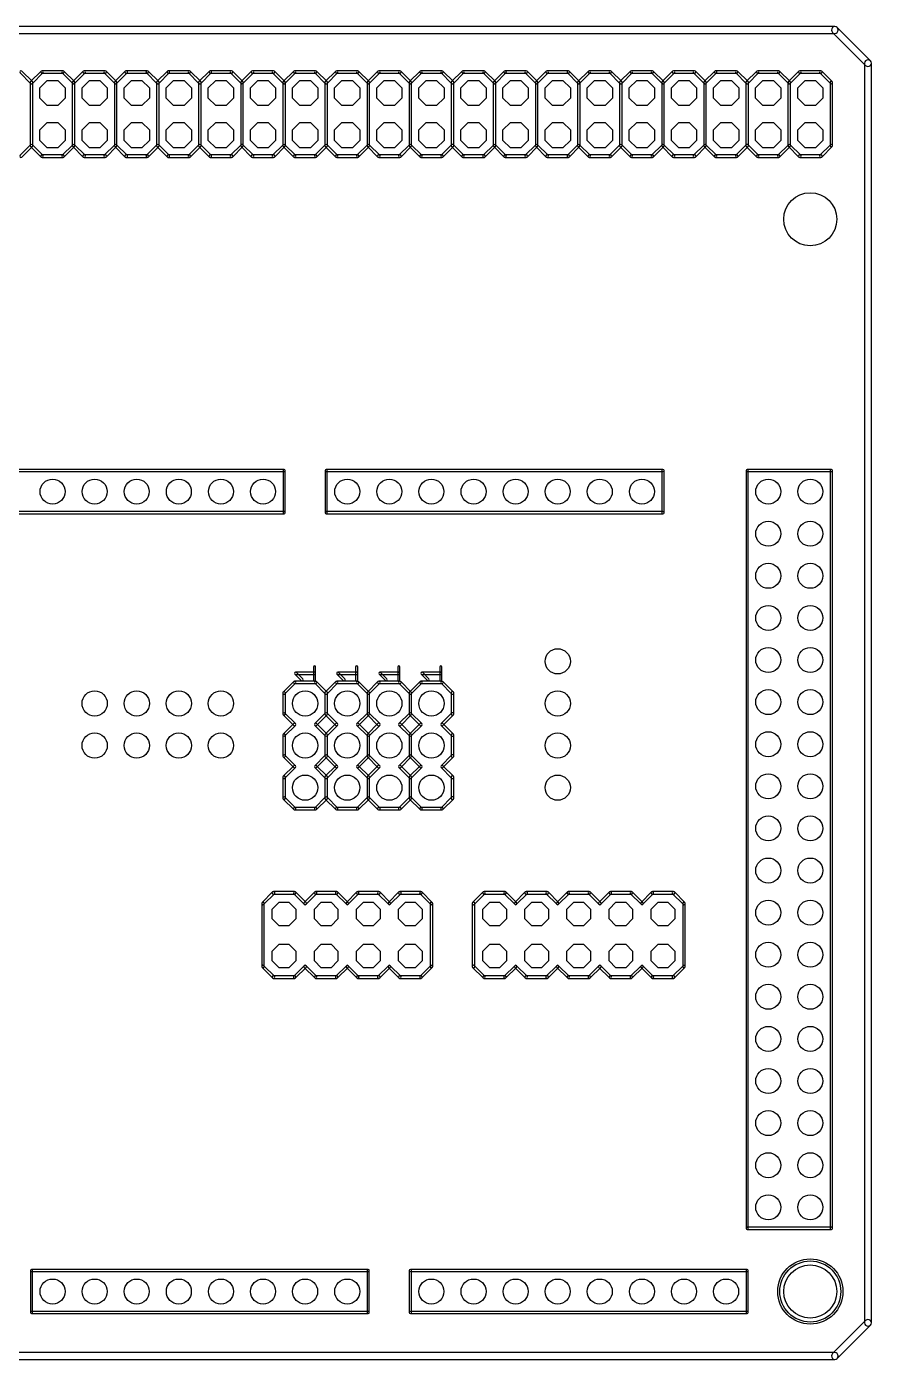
# Model space of a CAD drawing. Extents: x -3 to 100, y 0 to 80.
# Drawn here: x 49.2 to 100.2, y -0.2 to 80.2 of the extents above; entities that cross this region are included whole.
import ezdxf

# ---------------------------------------------------------------- set-up
doc = ezdxf.new("R2010")
doc.units = 0
for name, color, linetype in [('17', 82, 'CONTINUOUS'), ('20', 7, 'CONTINUOUS'), ('21', 253, 'CONTINUOUS')]:
    doc.layers.add(name, color=color, linetype=linetype)

# ---------------------------------------------------------------- blocks, each defined once
blk = doc.blocks.new('ROUNDP')
blk.add_circle((0, 0), 0.5)
blk = doc.blocks.new('OCTAGONP')
blk.add_lwpolyline([(-0.5, -0.2071), (-0.5, 0.2071), (-0.2071, 0.5), (0.2071, 0.5), (0.5, 0.2071), (0.5, -0.2071), (0.2071, -0.5), (-0.2071, -0.5)], close=True)

msp = doc.modelspace()

# ---------------------------------------------------------------- linework, layer by layer
at = {"layer": '20'}
for points in [[(2, 79.7968), (98, 79.7968, 1), (98, 80.2032), (2, 80.2032, 1)], [(97.8563, 79.8563), (99.8563, 77.8563, 1), (100.1437, 78.1437), (98.1437, 80.1437, 1)], [(100.2032, 2), (100.2032, 78, 1), (99.7968, 78), (99.7968, 2, 1)], [(98.1437, -0.1437), (100.1437, 1.8563, 1), (99.8563, 2.1437), (97.8563, 0.1437, 1)], [(2, -0.2032), (98, -0.2032, 1), (98, 0.2032), (2, 0.2032, 1)]]:
    msp.add_lwpolyline(points, format="xyb", close=True, dxfattribs=at)
for centre in [(96.52, 68.58), (96.52, 3.89)]:
    msp.add_circle(centre, 1.6, dxfattribs=at)
at = {"layer": '21'}
for points in [[(49.5839, 76.8889), (48.9489, 77.5239, 1), (48.8411, 77.4161), (49.4761, 76.7811, 1)], [(49.5839, 76.7811), (50.2189, 77.4161, 1), (50.1111, 77.5239), (49.4761, 76.8889, 1)], [(50.165, 77.3938), (51.435, 77.3938, 1), (51.435, 77.5462), (50.165, 77.5462, 1)], [(52.1239, 76.8889), (51.4889, 77.5239, 1), (51.3811, 77.4161), (52.0161, 76.7811, 1)], [(52.1239, 76.7811), (52.7589, 77.4161, 1), (52.6511, 77.5239), (52.0161, 76.8889, 1)], [(52.705, 77.3938), (53.975, 77.3938, 1), (53.975, 77.5462), (52.705, 77.5462, 1)], [(54.6639, 76.8889), (54.0289, 77.5239, 1), (53.9211, 77.4161), (54.5561, 76.7811, 1)], [(54.6639, 76.7811), (55.2989, 77.4161, 1), (55.1911, 77.5239), (54.5561, 76.8889, 1)], [(55.245, 77.3938), (56.515, 77.3938, 1), (56.515, 77.5462), (55.245, 77.5462, 1)], [(57.2039, 76.8889), (56.5689, 77.5239, 1), (56.4611, 77.4161), (57.0961, 76.7811, 1)], [(57.2039, 76.7811), (57.8389, 77.4161, 1), (57.7311, 77.5239), (57.0961, 76.8889, 1)], [(59.055, 77.5462), (57.785, 77.5462, 1), (57.785, 77.3938), (59.055, 77.3938, 1)], [(59.0011, 77.4161), (59.6361, 76.7811, 1), (59.7439, 76.8889), (59.1089, 77.5239, 1)], [(59.7439, 76.7811), (60.3789, 77.4161, 1), (60.2711, 77.5239), (59.6361, 76.8889, 1)], [(61.595, 77.5462), (60.325, 77.5462, 1), (60.325, 77.3938), (61.595, 77.3938, 1)], [(61.5411, 77.4161), (62.1761, 76.7811, 1), (62.2839, 76.8889), (61.6489, 77.5239, 1)], [(62.2839, 76.7811), (62.9189, 77.4161, 1), (62.8111, 77.5239), (62.1761, 76.8889, 1)], [(62.865, 77.3938), (64.135, 77.3938, 1), (64.135, 77.5462), (62.865, 77.5462, 1)], [(64.8239, 76.8889), (64.1889, 77.5239, 1), (64.0811, 77.4161), (64.7161, 76.7811, 1)], [(64.8239, 76.7811), (65.4589, 77.4161, 1), (65.3511, 77.5239), (64.7161, 76.8889, 1)], [(65.405, 77.3938), (66.675, 77.3938, 1), (66.675, 77.5462), (65.405, 77.5462, 1)], [(67.3639, 76.8889), (66.7289, 77.5239, 1), (66.6211, 77.4161), (67.2561, 76.7811, 1)], [(67.3639, 76.7811), (67.9989, 77.4161, 1), (67.8911, 77.5239), (67.2561, 76.8889, 1)], [(67.945, 77.3938), (69.215, 77.3938, 1), (69.215, 77.5462), (67.945, 77.5462, 1)], [(69.9039, 76.8889), (69.2689, 77.5239, 1), (69.1611, 77.4161), (69.7961, 76.7811, 1)], [(69.9039, 76.7811), (70.5389, 77.4161, 1), (70.4311, 77.5239), (69.7961, 76.8889, 1)], [(70.485, 77.3938), (71.755, 77.3938, 1), (71.755, 77.5462), (70.485, 77.5462, 1)], [(72.4439, 76.8889), (71.8089, 77.5239, 1), (71.7011, 77.4161), (72.3361, 76.7811, 1)], [(72.4439, 76.7811), (73.0789, 77.4161, 1), (72.9711, 77.5239), (72.3361, 76.8889, 1)], [(73.025, 77.3938), (74.295, 77.3938, 1), (74.295, 77.5462), (73.025, 77.5462, 1)], [(74.9839, 76.8889), (74.3489, 77.5239, 1), (74.2411, 77.4161), (74.8761, 76.7811, 1)], [(74.9839, 76.7811), (75.6189, 77.4161, 1), (75.5111, 77.5239), (74.8761, 76.8889, 1)], [(75.565, 77.3938), (76.835, 77.3938, 1), (76.835, 77.5462), (75.565, 77.5462, 1)], [(77.5239, 76.8889), (76.8889, 77.5239, 1), (76.7811, 77.4161), (77.4161, 76.7811, 1)], [(77.5239, 76.7811), (78.1589, 77.4161, 1), (78.0511, 77.5239), (77.4161, 76.8889, 1)], [(78.105, 77.3938), (79.375, 77.3938, 1), (79.375, 77.5462), (78.105, 77.5462, 1)], [(80.0639, 76.8889), (79.4289, 77.5239, 1), (79.3211, 77.4161), (79.9561, 76.7811, 1)], [(80.0639, 76.7811), (80.6989, 77.4161, 1), (80.5911, 77.5239), (79.9561, 76.8889, 1)], [(80.645, 77.3938), (81.915, 77.3938, 1), (81.915, 77.5462), (80.645, 77.5462, 1)], [(82.6039, 76.8889), (81.9689, 77.5239, 1), (81.8611, 77.4161), (82.4961, 76.7811, 1)], [(83.1311, 77.5239), (82.4961, 76.8889, 1), (82.6039, 76.7811), (83.2389, 77.4161, 1)], [(84.455, 77.5462), (83.185, 77.5462, 1), (83.185, 77.3938), (84.455, 77.3938, 1)], [(85.1439, 76.8889), (84.5089, 77.5239, 1), (84.4011, 77.4161), (85.0361, 76.7811, 1)], [(85.6711, 77.5239), (85.0361, 76.8889, 1), (85.1439, 76.7811), (85.7789, 77.4161, 1)], [(86.995, 77.5462), (85.725, 77.5462, 1), (85.725, 77.3938), (86.995, 77.3938, 1)], [(87.6839, 76.8889), (87.0489, 77.5239, 1), (86.9411, 77.4161), (87.5761, 76.7811, 1)], [(88.2111, 77.5239), (87.5761, 76.8889, 1), (87.6839, 76.7811), (88.3189, 77.4161, 1)], [(89.535, 77.5462), (88.265, 77.5462, 1), (88.265, 77.3938), (89.535, 77.3938, 1)], [(90.2239, 76.8889), (89.5889, 77.5239, 1), (89.4811, 77.4161), (90.1161, 76.7811, 1)], [(90.7511, 77.5239), (90.1161, 76.8889, 1), (90.2239, 76.7811), (90.8589, 77.4161, 1)], [(92.075, 77.5462), (90.805, 77.5462, 1), (90.805, 77.3938), (92.075, 77.3938, 1)], [(92.7639, 76.8889), (92.1289, 77.5239, 1), (92.0211, 77.4161), (92.6561, 76.7811, 1)], [(93.2911, 77.5239), (92.6561, 76.8889, 1), (92.7639, 76.7811), (93.3989, 77.4161, 1)], [(94.615, 77.5462), (93.345, 77.5462, 1), (93.345, 77.3938), (94.615, 77.3938, 1)], [(95.3039, 76.8889), (94.6689, 77.5239, 1), (94.5611, 77.4161), (95.1961, 76.7811, 1)], [(95.8311, 77.5239), (95.1961, 76.8889, 1), (95.3039, 76.7811), (95.9389, 77.4161, 1)], [(97.155, 77.5462), (95.885, 77.5462, 1), (95.885, 77.3938), (97.155, 77.3938, 1)], [(97.8439, 76.8889), (97.2089, 77.5239, 1), (97.1011, 77.4161), (97.7361, 76.7811, 1)], [(49.6062, 73.025), (49.6062, 76.835, 1), (49.4538, 76.835), (49.4538, 73.025, 1)], [(52.1462, 73.025), (52.1462, 76.835, 1), (51.9938, 76.835), (51.9938, 73.025, 1)], [(54.6862, 73.025), (54.6862, 76.835, 1), (54.5338, 76.835), (54.5338, 73.025, 1)], [(57.2262, 73.025), (57.2262, 76.835, 1), (57.0738, 76.835), (57.0738, 73.025, 1)], [(59.7662, 73.025), (59.7662, 76.835, 1), (59.6138, 76.835), (59.6138, 73.025, 1)], [(62.3062, 73.025), (62.3062, 76.835, 1), (62.1538, 76.835), (62.1538, 73.025, 1)], [(64.8462, 73.025), (64.8462, 76.835, 1), (64.6938, 76.835), (64.6938, 73.025, 1)], [(67.3862, 73.025), (67.3862, 76.835, 1), (67.2338, 76.835), (67.2338, 73.025, 1)], [(69.9262, 73.025), (69.9262, 76.835, 1), (69.7738, 76.835), (69.7738, 73.025, 1)], [(72.4662, 73.025), (72.4662, 76.835, 1), (72.3138, 76.835), (72.3138, 73.025, 1)], [(75.0062, 73.025), (75.0062, 76.835, 1), (74.8538, 76.835), (74.8538, 73.025, 1)], [(77.5462, 73.025), (77.5462, 76.835, 1), (77.3938, 76.835), (77.3938, 73.025, 1)], [(80.0862, 73.025), (80.0862, 76.835, 1), (79.9338, 76.835), (79.9338, 73.025, 1)], [(82.6262, 73.025), (82.6262, 76.835, 1), (82.4738, 76.835), (82.4738, 73.025, 1)], [(85.1662, 73.025), (85.1662, 76.835, 1), (85.0138, 76.835), (85.0138, 73.025, 1)], [(87.7062, 73.025), (87.7062, 76.835, 1), (87.5538, 76.835), (87.5538, 73.025, 1)], [(90.2462, 73.025), (90.2462, 76.835, 1), (90.0938, 76.835), (90.0938, 73.025, 1)], [(92.7862, 73.025), (92.7862, 76.835, 1), (92.6338, 76.835), (92.6338, 73.025, 1)], [(95.3262, 73.025), (95.3262, 76.835, 1), (95.1738, 76.835), (95.1738, 73.025, 1)], [(97.7138, 76.835), (97.7138, 73.025, 1), (97.8662, 73.025), (97.8662, 76.835, 1)], [(49.4761, 73.0789), (48.8411, 72.4439, 1), (48.9489, 72.3361), (49.5839, 72.9711, 1)], [(50.2189, 72.4439), (49.5839, 73.0789, 1), (49.4761, 72.9711), (50.1111, 72.3361, 1)], [(50.165, 72.3138), (51.435, 72.3138, 1), (51.435, 72.4662), (50.165, 72.4662, 1)], [(52.0161, 73.0789), (51.3811, 72.4439, 1), (51.4889, 72.3361), (52.1239, 72.9711, 1)], [(52.7589, 72.4439), (52.1239, 73.0789, 1), (52.0161, 72.9711), (52.6511, 72.3361, 1)], [(52.705, 72.3138), (53.975, 72.3138, 1), (53.975, 72.4662), (52.705, 72.4662, 1)], [(54.5561, 73.0789), (53.9211, 72.4439, 1), (54.0289, 72.3361), (54.6639, 72.9711, 1)], [(55.2989, 72.4439), (54.6639, 73.0789, 1), (54.5561, 72.9711), (55.1911, 72.3361, 1)], [(55.245, 72.3138), (56.515, 72.3138, 1), (56.515, 72.4662), (55.245, 72.4662, 1)], [(57.0961, 73.0789), (56.4611, 72.4439, 1), (56.5689, 72.3361), (57.2039, 72.9711, 1)], [(57.8389, 72.4439), (57.2039, 73.0789, 1), (57.0961, 72.9711), (57.7311, 72.3361, 1)], [(57.785, 72.3138), (59.055, 72.3138, 1), (59.055, 72.4662), (57.785, 72.4662, 1)], [(59.6361, 73.0789), (59.0011, 72.4439, 1), (59.1089, 72.3361), (59.7439, 72.9711, 1)], [(60.3789, 72.4439), (59.7439, 73.0789, 1), (59.6361, 72.9711), (60.2711, 72.3361, 1)], [(60.325, 72.3138), (61.595, 72.3138, 1), (61.595, 72.4662), (60.325, 72.4662, 1)], [(62.1761, 73.0789), (61.5411, 72.4439, 1), (61.6489, 72.3361), (62.2839, 72.9711, 1)], [(62.9189, 72.4439), (62.2839, 73.0789, 1), (62.1761, 72.9711), (62.8111, 72.3361, 1)], [(62.865, 72.3138), (64.135, 72.3138, 1), (64.135, 72.4662), (62.865, 72.4662, 1)], [(64.7161, 73.0789), (64.0811, 72.4439, 1), (64.1889, 72.3361), (64.8239, 72.9711, 1)], [(65.4589, 72.4439), (64.8239, 73.0789, 1), (64.7161, 72.9711), (65.3511, 72.3361, 1)], [(65.405, 72.3138), (66.675, 72.3138, 1), (66.675, 72.4662), (65.405, 72.4662, 1)], [(67.2561, 73.0789), (66.6211, 72.4439, 1), (66.7289, 72.3361), (67.3639, 72.9711, 1)], [(67.2561, 72.9711), (67.8911, 72.3361, 1), (67.9989, 72.4439), (67.3639, 73.0789, 1)], [(69.215, 72.4662), (67.945, 72.4662, 1), (67.945, 72.3138), (69.215, 72.3138, 1)], [(69.7961, 73.0789), (69.1611, 72.4439, 1), (69.2689, 72.3361), (69.9039, 72.9711, 1)], [(70.5389, 72.4439), (69.9039, 73.0789, 1), (69.7961, 72.9711), (70.4311, 72.3361, 1)], [(71.755, 72.4662), (70.485, 72.4662, 1), (70.485, 72.3138), (71.755, 72.3138, 1)], [(72.3361, 73.0789), (71.7011, 72.4439, 1), (71.8089, 72.3361), (72.4439, 72.9711, 1)], [(73.0789, 72.4439), (72.4439, 73.0789, 1), (72.3361, 72.9711), (72.9711, 72.3361, 1)], [(74.295, 72.4662), (73.025, 72.4662, 1), (73.025, 72.3138), (74.295, 72.3138, 1)], [(74.8761, 73.0789), (74.2411, 72.4439, 1), (74.3489, 72.3361), (74.9839, 72.9711, 1)], [(75.6189, 72.4439), (74.9839, 73.0789, 1), (74.8761, 72.9711), (75.5111, 72.3361, 1)], [(76.835, 72.4662), (75.565, 72.4662, 1), (75.565, 72.3138), (76.835, 72.3138, 1)], [(77.4161, 73.0789), (76.7811, 72.4439, 1), (76.8889, 72.3361), (77.5239, 72.9711, 1)], [(78.1589, 72.4439), (77.5239, 73.0789, 1), (77.4161, 72.9711), (78.0511, 72.3361, 1)], [(79.375, 72.4662), (78.105, 72.4662, 1), (78.105, 72.3138), (79.375, 72.3138, 1)], [(79.9561, 73.0789), (79.3211, 72.4439, 1), (79.4289, 72.3361), (80.0639, 72.9711, 1)], [(80.6989, 72.4439), (80.0639, 73.0789, 1), (79.9561, 72.9711), (80.5911, 72.3361, 1)], [(81.915, 72.4662), (80.645, 72.4662, 1), (80.645, 72.3138), (81.915, 72.3138, 1)], [(82.4961, 73.0789), (81.8611, 72.4439, 1), (81.9689, 72.3361), (82.6039, 72.9711, 1)], [(83.2389, 72.4439), (82.6039, 73.0789, 1), (82.4961, 72.9711), (83.1311, 72.3361, 1)], [(84.455, 72.4662), (83.185, 72.4662, 1), (83.185, 72.3138), (84.455, 72.3138, 1)], [(85.0361, 73.0789), (84.4011, 72.4439, 1), (84.5089, 72.3361), (85.1439, 72.9711, 1)], [(85.7789, 72.4439), (85.1439, 73.0789, 1), (85.0361, 72.9711), (85.6711, 72.3361, 1)], [(86.995, 72.4662), (85.725, 72.4662, 1), (85.725, 72.3138), (86.995, 72.3138, 1)], [(87.5761, 73.0789), (86.9411, 72.4439, 1), (87.0489, 72.3361), (87.6839, 72.9711, 1)], [(88.3189, 72.4439), (87.6839, 73.0789, 1), (87.5761, 72.9711), (88.2111, 72.3361, 1)], [(89.535, 72.4662), (88.265, 72.4662, 1), (88.265, 72.3138), (89.535, 72.3138, 1)], [(90.1161, 73.0789), (89.4811, 72.4439, 1), (89.5889, 72.3361), (90.2239, 72.9711, 1)], [(90.8589, 72.4439), (90.2239, 73.0789, 1), (90.1161, 72.9711), (90.7511, 72.3361, 1)], [(92.075, 72.4662), (90.805, 72.4662, 1), (90.805, 72.3138), (92.075, 72.3138, 1)], [(92.6561, 73.0789), (92.0211, 72.4439, 1), (92.1289, 72.3361), (92.7639, 72.9711, 1)], [(93.3989, 72.4439), (92.7639, 73.0789, 1), (92.6561, 72.9711), (93.2911, 72.3361, 1)], [(94.615, 72.4662), (93.345, 72.4662, 1), (93.345, 72.3138), (94.615, 72.3138, 1)], [(95.1961, 73.0789), (94.5611, 72.4439, 1), (94.6689, 72.3361), (95.3039, 72.9711, 1)], [(95.9389, 72.4439), (95.3039, 73.0789, 1), (95.1961, 72.9711), (95.8311, 72.3361, 1)], [(97.155, 72.4662), (95.885, 72.4662, 1), (95.885, 72.3138), (97.155, 72.3138, 1)], [(97.7361, 73.0789), (97.1011, 72.4439, 1), (97.2089, 72.3361), (97.8439, 72.9711, 1)], [(44.45, 53.3565), (64.77, 53.3565, 1), (64.77, 53.4835), (44.45, 53.4835, 1)], [(64.7065, 53.42), (64.7065, 50.88, 1), (64.8335, 50.88), (64.8335, 53.42, 1)], [(67.2465, 53.42), (67.2465, 50.88, 1), (67.3735, 50.88), (67.3735, 53.42, 1)], [(67.31, 53.3565), (87.63, 53.3565, 1), (87.63, 53.4835), (67.31, 53.4835, 1)], [(87.5665, 53.42), (87.5665, 50.88, 1), (87.6935, 50.88), (87.6935, 53.42, 1)], [(97.79, 53.4835), (92.71, 53.4835, 1), (92.71, 53.3565), (97.79, 53.3565, 1)], [(92.6465, 53.42), (92.6465, 7.7, 1), (92.7735, 7.7), (92.7735, 53.42, 1)], [(97.8535, 7.7), (97.8535, 53.42, 1), (97.7265, 53.42), (97.7265, 7.7, 1)], [(64.77, 50.9435), (44.45, 50.9435, 1), (44.45, 50.8165), (64.77, 50.8165, 1)], [(87.63, 50.9435), (67.31, 50.9435, 1), (67.31, 50.8165), (87.63, 50.8165, 1)], [(65.8938, 40.8491), (65.5125, 41.2304, 1), (65.4227, 41.1406), (65.804, 40.7593, 1)], [(65.4676, 41.122), (66.6115, 41.122, 1), (66.6115, 41.249), (65.4676, 41.249, 1)], [(66.675, 40.8042), (66.675, 41.5668, 1), (66.548, 41.5668), (66.548, 40.8042, 1)], [(68.4338, 40.8491), (68.0525, 41.2304, 1), (67.9627, 41.1406), (68.344, 40.7593, 1)], [(68.0076, 41.122), (69.1515, 41.122, 1), (69.1515, 41.249), (68.0076, 41.249, 1)], [(69.215, 40.8042), (69.215, 41.5668, 1), (69.088, 41.5668), (69.088, 40.8042, 1)], [(70.9738, 40.8491), (70.5925, 41.2304, 1), (70.5027, 41.1406), (70.884, 40.7593, 1)], [(70.5476, 41.122), (71.6915, 41.122, 1), (71.6915, 41.249), (70.5476, 41.249, 1)], [(71.755, 40.8042), (71.755, 41.5668, 1), (71.628, 41.5668), (71.628, 40.8042, 1)], [(73.5138, 40.8491), (73.1325, 41.2304, 1), (73.0427, 41.1406), (73.424, 40.7593, 1)], [(73.0876, 41.122), (74.2315, 41.122, 1), (74.2315, 41.249), (73.0876, 41.249, 1)], [(74.295, 40.8042), (74.295, 41.5668, 1), (74.168, 41.5668), (74.168, 40.8042, 1)], [(65.3511, 40.6939), (64.7161, 40.0589, 1), (64.8239, 39.9511), (65.4589, 40.5861, 1)], [(66.675, 40.7162), (65.405, 40.7162, 1), (65.405, 40.5638), (66.675, 40.5638, 1)], [(67.3639, 40.0589), (66.7289, 40.6939, 1), (66.6211, 40.5861), (67.2561, 39.9511, 1)], [(67.8911, 40.6939), (67.2561, 40.0589, 1), (67.3639, 39.9511), (67.9989, 40.5861, 1)], [(69.215, 40.7162), (67.945, 40.7162, 1), (67.945, 40.5638), (69.215, 40.5638, 1)], [(69.9039, 40.0589), (69.2689, 40.6939, 1), (69.1611, 40.5861), (69.7961, 39.9511, 1)], [(70.4311, 40.6939), (69.7961, 40.0589, 1), (69.9039, 39.9511), (70.5389, 40.5861, 1)], [(71.755, 40.7162), (70.485, 40.7162, 1), (70.485, 40.5638), (71.755, 40.5638, 1)], [(72.4439, 40.0589), (71.8089, 40.6939, 1), (71.7011, 40.5861), (72.3361, 39.9511, 1)], [(72.9711, 40.6939), (72.3361, 40.0589, 1), (72.4439, 39.9511), (73.0789, 40.5861, 1)], [(74.295, 40.7162), (73.025, 40.7162, 1), (73.025, 40.5638), (74.295, 40.5638, 1)], [(74.9839, 40.0589), (74.3489, 40.6939, 1), (74.2411, 40.5861), (74.8761, 39.9511, 1)], [(64.8462, 38.735), (64.8462, 40.005, 1), (64.6938, 40.005), (64.6938, 38.735, 1)], [(67.3862, 38.735), (67.3862, 40.005, 1), (67.2338, 40.005), (67.2338, 38.735, 1)], [(67.2338, 40.005), (67.2338, 38.735, 1), (67.3862, 38.735), (67.3862, 40.005, 1)], [(69.9262, 38.735), (69.9262, 40.005, 1), (69.7738, 40.005), (69.7738, 38.735, 1)], [(69.7738, 40.005), (69.7738, 38.735, 1), (69.9262, 38.735), (69.9262, 40.005, 1)], [(72.4662, 38.735), (72.4662, 40.005, 1), (72.3138, 40.005), (72.3138, 38.735, 1)], [(72.3138, 40.005), (72.3138, 38.735, 1), (72.4662, 38.735), (72.4662, 40.005, 1)], [(74.8538, 40.005), (74.8538, 38.735, 1), (75.0062, 38.735), (75.0062, 40.005, 1)], [(65.4589, 38.1539), (64.8239, 38.7889, 1), (64.7161, 38.6811), (65.3511, 38.0461, 1)], [(67.2561, 38.7889), (66.6211, 38.1539, 1), (66.7289, 38.0461), (67.3639, 38.6811, 1)], [(67.9989, 38.1539), (67.3639, 38.7889, 1), (67.2561, 38.6811), (67.8911, 38.0461, 1)], [(69.7961, 38.7889), (69.1611, 38.1539, 1), (69.2689, 38.0461), (69.9039, 38.6811, 1)], [(70.5389, 38.1539), (69.9039, 38.7889, 1), (69.7961, 38.6811), (70.4311, 38.0461, 1)], [(72.3361, 38.7889), (71.7011, 38.1539, 1), (71.8089, 38.0461), (72.4439, 38.6811, 1)], [(73.0789, 38.1539), (72.4439, 38.7889, 1), (72.3361, 38.6811), (72.9711, 38.0461, 1)], [(74.8761, 38.7889), (74.2411, 38.1539, 1), (74.3489, 38.0461), (74.9839, 38.6811, 1)], [(64.8239, 37.4111), (65.4589, 38.0461, 1), (65.3511, 38.1539), (64.7161, 37.5189, 1)], [(66.6211, 38.0461), (67.2561, 37.4111, 1), (67.3639, 37.5189), (66.7289, 38.1539, 1)], [(67.3639, 37.4111), (67.9989, 38.0461, 1), (67.8911, 38.1539), (67.2561, 37.5189, 1)], [(69.1611, 38.0461), (69.7961, 37.4111, 1), (69.9039, 37.5189), (69.2689, 38.1539, 1)], [(69.9039, 37.4111), (70.5389, 38.0461, 1), (70.4311, 38.1539), (69.7961, 37.5189, 1)], [(71.7011, 38.0461), (72.3361, 37.4111, 1), (72.4439, 37.5189), (71.8089, 38.1539, 1)], [(72.4439, 37.4111), (73.0789, 38.0461, 1), (72.9711, 38.1539), (72.3361, 37.5189, 1)], [(74.2411, 38.0461), (74.8761, 37.4111, 1), (74.9839, 37.5189), (74.3489, 38.1539, 1)], [(64.8462, 36.195), (64.8462, 37.465, 1), (64.6938, 37.465), (64.6938, 36.195, 1)], [(67.3862, 36.195), (67.3862, 37.465, 1), (67.2338, 37.465), (67.2338, 36.195, 1)], [(67.2338, 37.465), (67.2338, 36.195, 1), (67.3862, 36.195), (67.3862, 37.465, 1)], [(69.9262, 36.195), (69.9262, 37.465, 1), (69.7738, 37.465), (69.7738, 36.195, 1)], [(69.7738, 37.465), (69.7738, 36.195, 1), (69.9262, 36.195), (69.9262, 37.465, 1)], [(72.4662, 36.195), (72.4662, 37.465, 1), (72.3138, 37.465), (72.3138, 36.195, 1)], [(72.3138, 37.465), (72.3138, 36.195, 1), (72.4662, 36.195), (72.4662, 37.465, 1)], [(74.8538, 37.465), (74.8538, 36.195, 1), (75.0062, 36.195), (75.0062, 37.465, 1)], [(65.4589, 35.6139), (64.8239, 36.2489, 1), (64.7161, 36.1411), (65.3511, 35.5061, 1)], [(67.2561, 36.2489), (66.6211, 35.6139, 1), (66.7289, 35.5061), (67.3639, 36.1411, 1)], [(67.9989, 35.6139), (67.3639, 36.2489, 1), (67.2561, 36.1411), (67.8911, 35.5061, 1)], [(69.7961, 36.2489), (69.1611, 35.6139, 1), (69.2689, 35.5061), (69.9039, 36.1411, 1)], [(70.5389, 35.6139), (69.9039, 36.2489, 1), (69.7961, 36.1411), (70.4311, 35.5061, 1)], [(72.3361, 36.2489), (71.7011, 35.6139, 1), (71.8089, 35.5061), (72.4439, 36.1411, 1)], [(73.0789, 35.6139), (72.4439, 36.2489, 1), (72.3361, 36.1411), (72.9711, 35.5061, 1)], [(74.8761, 36.2489), (74.2411, 35.6139, 1), (74.3489, 35.5061), (74.9839, 36.1411, 1)], [(64.8239, 34.8711), (65.4589, 35.5061, 1), (65.3511, 35.6139), (64.7161, 34.9789, 1)], [(66.6211, 35.5061), (67.2561, 34.8711, 1), (67.3639, 34.9789), (66.7289, 35.6139, 1)], [(67.3639, 34.8711), (67.9989, 35.5061, 1), (67.8911, 35.6139), (67.2561, 34.9789, 1)], [(69.1611, 35.5061), (69.7961, 34.8711, 1), (69.9039, 34.9789), (69.2689, 35.6139, 1)], [(69.9039, 34.8711), (70.5389, 35.5061, 1), (70.4311, 35.6139), (69.7961, 34.9789, 1)], [(71.7011, 35.5061), (72.3361, 34.8711, 1), (72.4439, 34.9789), (71.8089, 35.6139, 1)], [(72.4439, 34.8711), (73.0789, 35.5061, 1), (72.9711, 35.6139), (72.3361, 34.9789, 1)], [(74.2411, 35.5061), (74.8761, 34.8711, 1), (74.9839, 34.9789), (74.3489, 35.6139, 1)], [(64.8462, 33.655), (64.8462, 34.925, 1), (64.6938, 34.925), (64.6938, 33.655, 1)], [(67.3862, 33.655), (67.3862, 34.925, 1), (67.2338, 34.925), (67.2338, 33.655, 1)], [(67.2338, 34.925), (67.2338, 33.655, 1), (67.3862, 33.655), (67.3862, 34.925, 1)], [(69.9262, 33.655), (69.9262, 34.925, 1), (69.7738, 34.925), (69.7738, 33.655, 1)], [(69.7738, 34.925), (69.7738, 33.655, 1), (69.9262, 33.655), (69.9262, 34.925, 1)], [(72.4662, 33.655), (72.4662, 34.925, 1), (72.3138, 34.925), (72.3138, 33.655, 1)], [(72.3138, 34.925), (72.3138, 33.655, 1), (72.4662, 33.655), (72.4662, 34.925, 1)], [(74.8538, 34.925), (74.8538, 33.655, 1), (75.0062, 33.655), (75.0062, 34.925, 1)], [(65.4589, 33.0739), (64.8239, 33.7089, 1), (64.7161, 33.6011), (65.3511, 32.9661, 1)], [(66.675, 33.0962), (65.405, 33.0962, 1), (65.405, 32.9438), (66.675, 32.9438, 1)], [(67.2561, 33.7089), (66.6211, 33.0739, 1), (66.7289, 32.9661), (67.3639, 33.6011, 1)], [(67.9989, 33.0739), (67.3639, 33.7089, 1), (67.2561, 33.6011), (67.8911, 32.9661, 1)], [(69.215, 33.0962), (67.945, 33.0962, 1), (67.945, 32.9438), (69.215, 32.9438, 1)], [(69.7961, 33.7089), (69.1611, 33.0739, 1), (69.2689, 32.9661), (69.9039, 33.6011, 1)], [(70.5389, 33.0739), (69.9039, 33.7089, 1), (69.7961, 33.6011), (70.4311, 32.9661, 1)], [(71.755, 33.0962), (70.485, 33.0962, 1), (70.485, 32.9438), (71.755, 32.9438, 1)], [(72.3361, 33.7089), (71.7011, 33.0739, 1), (71.8089, 32.9661), (72.4439, 33.6011, 1)], [(73.0789, 33.0739), (72.4439, 33.7089, 1), (72.3361, 33.6011), (72.9711, 32.9661, 1)], [(74.295, 33.0962), (73.025, 33.0962, 1), (73.025, 32.9438), (74.295, 32.9438, 1)], [(74.8761, 33.7089), (74.2411, 33.0739, 1), (74.3489, 32.9661), (74.9839, 33.6011, 1)], [(63.5539, 27.2511), (64.1889, 27.8861, 1), (64.0811, 27.9939), (63.4461, 27.3589, 1)], [(63.5762, 23.495), (63.5762, 27.305, 1), (63.4238, 27.305), (63.4238, 23.495, 1)], [(64.135, 27.8638), (65.405, 27.8638, 1), (65.405, 28.0162), (64.135, 28.0162, 1)], [(65.3511, 27.8861), (65.9861, 27.2511, 1), (66.0939, 27.3589), (65.4589, 27.9939, 1)], [(66.0939, 27.2511), (66.7289, 27.8861, 1), (66.6211, 27.9939), (65.9861, 27.3589, 1)], [(66.675, 27.8638), (67.945, 27.8638, 1), (67.945, 28.0162), (66.675, 28.0162, 1)], [(67.8911, 27.8861), (68.5261, 27.2511, 1), (68.6339, 27.3589), (67.9989, 27.9939, 1)], [(68.6339, 27.2511), (69.2689, 27.8861, 1), (69.1611, 27.9939), (68.5261, 27.3589, 1)], [(69.215, 27.8638), (70.485, 27.8638, 1), (70.485, 28.0162), (69.215, 28.0162, 1)], [(70.4311, 27.8861), (71.0661, 27.2511, 1), (71.1739, 27.3589), (70.5389, 27.9939, 1)], [(71.1739, 27.2511), (71.8089, 27.8861, 1), (71.7011, 27.9939), (71.0661, 27.3589, 1)], [(71.755, 27.8638), (73.025, 27.8638, 1), (73.025, 28.0162), (71.755, 28.0162, 1)], [(72.9711, 27.8861), (73.6061, 27.2511, 1), (73.7139, 27.3589), (73.0789, 27.9939, 1)], [(73.5838, 27.305), (73.5838, 23.495, 1), (73.7362, 23.495), (73.7362, 27.305, 1)], [(76.2539, 27.2511), (76.8889, 27.8861, 1), (76.7811, 27.9939), (76.1461, 27.3589, 1)], [(76.2762, 23.495), (76.2762, 27.305, 1), (76.1238, 27.305), (76.1238, 23.495, 1)], [(76.835, 27.8638), (78.105, 27.8638, 1), (78.105, 28.0162), (76.835, 28.0162, 1)], [(78.0511, 27.8861), (78.6861, 27.2511, 1), (78.7939, 27.3589), (78.1589, 27.9939, 1)], [(78.7939, 27.2511), (79.4289, 27.8861, 1), (79.3211, 27.9939), (78.6861, 27.3589, 1)], [(79.375, 27.8638), (80.645, 27.8638, 1), (80.645, 28.0162), (79.375, 28.0162, 1)], [(80.5911, 27.8861), (81.2261, 27.2511, 1), (81.3339, 27.3589), (80.6989, 27.9939, 1)], [(81.3339, 27.2511), (81.9689, 27.8861, 1), (81.8611, 27.9939), (81.2261, 27.3589, 1)], [(81.915, 27.8638), (83.185, 27.8638, 1), (83.185, 28.0162), (81.915, 28.0162, 1)], [(83.1311, 27.8861), (83.7661, 27.2511, 1), (83.8739, 27.3589), (83.2389, 27.9939, 1)], [(83.8739, 27.2511), (84.5089, 27.8861, 1), (84.4011, 27.9939), (83.7661, 27.3589, 1)], [(84.455, 27.8638), (85.725, 27.8638, 1), (85.725, 28.0162), (84.455, 28.0162, 1)], [(85.6711, 27.8861), (86.3061, 27.2511, 1), (86.4139, 27.3589), (85.7789, 27.9939, 1)], [(86.4139, 27.2511), (87.0489, 27.8861, 1), (86.9411, 27.9939), (86.3061, 27.3589, 1)], [(86.995, 27.8638), (88.265, 27.8638, 1), (88.265, 28.0162), (86.995, 28.0162, 1)], [(88.2111, 27.8861), (88.8461, 27.2511, 1), (88.9539, 27.3589), (88.3189, 27.9939, 1)], [(88.8238, 27.305), (88.8238, 23.495, 1), (88.9762, 23.495), (88.9762, 27.305, 1)], [(63.4461, 23.4411), (64.0811, 22.8061, 1), (64.1889, 22.9139), (63.5539, 23.5489, 1)], [(65.4589, 22.8061), (66.0939, 23.4411, 1), (65.9861, 23.5489), (65.3511, 22.9139, 1)], [(65.9861, 23.4411), (66.6211, 22.8061, 1), (66.7289, 22.9139), (66.0939, 23.5489, 1)], [(67.9989, 22.8061), (68.6339, 23.4411, 1), (68.5261, 23.5489), (67.8911, 22.9139, 1)], [(68.5261, 23.4411), (69.1611, 22.8061, 1), (69.2689, 22.9139), (68.6339, 23.5489, 1)], [(70.5389, 22.8061), (71.1739, 23.4411, 1), (71.0661, 23.5489), (70.4311, 22.9139, 1)], [(71.0661, 23.4411), (71.7011, 22.8061, 1), (71.8089, 22.9139), (71.1739, 23.5489, 1)], [(73.0789, 22.8061), (73.7139, 23.4411, 1), (73.6061, 23.5489), (72.9711, 22.9139, 1)], [(76.1461, 23.4411), (76.7811, 22.8061, 1), (76.8889, 22.9139), (76.2539, 23.5489, 1)], [(78.1589, 22.8061), (78.7939, 23.4411, 1), (78.6861, 23.5489), (78.0511, 22.9139, 1)], [(78.6861, 23.4411), (79.3211, 22.8061, 1), (79.4289, 22.9139), (78.7939, 23.5489, 1)], [(80.6989, 22.8061), (81.3339, 23.4411, 1), (81.2261, 23.5489), (80.5911, 22.9139, 1)], [(81.2261, 23.4411), (81.8611, 22.8061, 1), (81.9689, 22.9139), (81.3339, 23.5489, 1)], [(83.2389, 22.8061), (83.8739, 23.4411, 1), (83.7661, 23.5489), (83.1311, 22.9139, 1)], [(83.7661, 23.4411), (84.4011, 22.8061, 1), (84.5089, 22.9139), (83.8739, 23.5489, 1)], [(85.7789, 22.8061), (86.4139, 23.4411, 1), (86.3061, 23.5489), (85.6711, 22.9139, 1)], [(86.3061, 23.4411), (86.9411, 22.8061, 1), (87.0489, 22.9139), (86.4139, 23.5489, 1)], [(88.3189, 22.8061), (88.9539, 23.4411, 1), (88.8461, 23.5489), (88.2111, 22.9139, 1)], [(64.135, 22.7838), (65.405, 22.7838, 1), (65.405, 22.9362), (64.135, 22.9362, 1)], [(66.675, 22.7838), (67.945, 22.7838, 1), (67.945, 22.9362), (66.675, 22.9362, 1)], [(69.215, 22.7838), (70.485, 22.7838, 1), (70.485, 22.9362), (69.215, 22.9362, 1)], [(71.755, 22.7838), (73.025, 22.7838, 1), (73.025, 22.9362), (71.755, 22.9362, 1)], [(76.835, 22.7838), (78.105, 22.7838, 1), (78.105, 22.9362), (76.835, 22.9362, 1)], [(79.375, 22.7838), (80.645, 22.7838, 1), (80.645, 22.9362), (79.375, 22.9362, 1)], [(81.915, 22.7838), (83.185, 22.7838, 1), (83.185, 22.9362), (81.915, 22.9362, 1)], [(84.455, 22.7838), (85.725, 22.7838, 1), (85.725, 22.9362), (84.455, 22.9362, 1)], [(86.995, 22.7838), (88.265, 22.7838, 1), (88.265, 22.9362), (86.995, 22.9362, 1)], [(92.71, 7.6365), (97.79, 7.6365, 1), (97.79, 7.7635), (92.71, 7.7635, 1)], [(49.5935, 2.62), (49.5935, 5.16, 1), (49.4665, 5.16), (49.4665, 2.62, 1)], [(49.53, 5.0965), (69.85, 5.0965, 1), (69.85, 5.2235), (49.53, 5.2235, 1)], [(69.7865, 5.16), (69.7865, 2.62, 1), (69.9135, 2.62), (69.9135, 5.16, 1)], [(72.3265, 5.16), (72.3265, 2.62, 1), (72.4535, 2.62), (72.4535, 5.16, 1)], [(72.39, 5.0965), (92.71, 5.0965, 1), (92.71, 5.2235), (72.39, 5.2235, 1)], [(92.6465, 5.16), (92.6465, 2.62, 1), (92.7735, 2.62), (92.7735, 5.16, 1)], [(69.85, 2.6835), (49.53, 2.6835, 1), (49.53, 2.5565), (69.85, 2.5565, 1)], [(92.71, 2.6835), (72.39, 2.6835, 1), (72.39, 2.5565), (92.71, 2.5565, 1)]]:
    msp.add_lwpolyline(points, format="xyb", close=True, dxfattribs=at)
for radius in [1.9685, 1.8415]:
    msp.add_circle((96.52, 3.89), radius, dxfattribs=at)

# ---------------------------------------------------------------- block references
at = {"layer": '17', "xscale": 1.524, "yscale": 1.524}
for name, p, rotation in [('OCTAGONP', (50.8, 76.2), 180), ('OCTAGONP', (50.8, 76.2), 180), ('OCTAGONP', (53.34, 76.2), 180), ('OCTAGONP', (53.34, 76.2), 180), ('OCTAGONP', (55.88, 76.2), 180), ('OCTAGONP', (55.88, 76.2), 180), ('OCTAGONP', (58.42, 76.2), 180), ('OCTAGONP', (58.42, 76.2), 180), ('OCTAGONP', (60.96, 76.2), 180), ('OCTAGONP', (60.96, 76.2), 180), ('OCTAGONP', (63.5, 76.2), 180), ('OCTAGONP', (63.5, 76.2), 180), ('OCTAGONP', (66.04, 76.2), 180), ('OCTAGONP', (66.04, 76.2), 180), ('OCTAGONP', (68.58, 76.2), 180), ('OCTAGONP', (68.58, 76.2), 180), ('OCTAGONP', (71.12, 76.2), 180), ('OCTAGONP', (71.12, 76.2), 180), ('OCTAGONP', (73.66, 76.2), 180), ('OCTAGONP', (73.66, 76.2), 180), ('OCTAGONP', (76.2, 76.2), 180), ('OCTAGONP', (76.2, 76.2), 180), ('OCTAGONP', (78.74, 76.2), 180), ('OCTAGONP', (78.74, 76.2), 180), ('OCTAGONP', (81.28, 76.2), 180), ('OCTAGONP', (81.28, 76.2), 180), ('OCTAGONP', (83.82, 76.2), 180), ('OCTAGONP', (83.82, 76.2), 180), ('OCTAGONP', (86.36, 76.2), 180), ('OCTAGONP', (86.36, 76.2), 180), ('OCTAGONP', (88.9, 76.2), 180), ('OCTAGONP', (88.9, 76.2), 180), ('OCTAGONP', (91.44, 76.2), 180), ('OCTAGONP', (91.44, 76.2), 180), ('OCTAGONP', (93.98, 76.2), 180), ('OCTAGONP', (93.98, 76.2), 180), ('OCTAGONP', (96.52, 76.2), 180), ('OCTAGONP', (96.52, 76.2), 180), ('OCTAGONP', (50.8, 73.66), 180), ('OCTAGONP', (50.8, 73.66), 180), ('OCTAGONP', (53.34, 73.66), 180), ('OCTAGONP', (53.34, 73.66), 180), ('OCTAGONP', (55.88, 73.66), 180), ('OCTAGONP', (55.88, 73.66), 180), ('OCTAGONP', (58.42, 73.66), 180), ('OCTAGONP', (58.42, 73.66), 180), ('OCTAGONP', (60.96, 73.66), 180), ('OCTAGONP', (60.96, 73.66), 180), ('OCTAGONP', (63.5, 73.66), 180), ('OCTAGONP', (63.5, 73.66), 180), ('OCTAGONP', (66.04, 73.66), 180), ('OCTAGONP', (66.04, 73.66), 180), ('OCTAGONP', (68.58, 73.66), 180), ('OCTAGONP', (68.58, 73.66), 180), ('OCTAGONP', (71.12, 73.66), 180), ('OCTAGONP', (71.12, 73.66), 180), ('OCTAGONP', (73.66, 73.66), 180), ('OCTAGONP', (73.66, 73.66), 180), ('OCTAGONP', (76.2, 73.66), 180), ('OCTAGONP', (76.2, 73.66), 180), ('OCTAGONP', (78.74, 73.66), 180), ('OCTAGONP', (78.74, 73.66), 180), ('OCTAGONP', (81.28, 73.66), 180), ('OCTAGONP', (81.28, 73.66), 180), ('OCTAGONP', (83.82, 73.66), 180), ('OCTAGONP', (83.82, 73.66), 180), ('OCTAGONP', (86.36, 73.66), 180), ('OCTAGONP', (86.36, 73.66), 180), ('OCTAGONP', (88.9, 73.66), 180), ('OCTAGONP', (88.9, 73.66), 180), ('OCTAGONP', (91.44, 73.66), 180), ('OCTAGONP', (91.44, 73.66), 180), ('OCTAGONP', (93.98, 73.66), 180), ('OCTAGONP', (93.98, 73.66), 180), ('OCTAGONP', (96.52, 73.66), 180), ('OCTAGONP', (96.52, 73.66), 180), ('ROUNDP', (81.28, 41.91), 180), ('ROUNDP', (81.28, 41.91), 180), ('ROUNDP', (53.34, 39.37), 90), ('ROUNDP', (53.34, 39.37), 90), ('ROUNDP', (55.88, 39.37), 90), ('ROUNDP', (55.88, 39.37), 90), ('ROUNDP', (58.42, 39.37), 90), ('ROUNDP', (58.42, 39.37), 90), ('ROUNDP', (60.96, 39.37), 90), ('ROUNDP', (60.96, 39.37), 90), ('ROUNDP', (81.28, 39.37), 180), ('ROUNDP', (81.28, 39.37), 180), ('ROUNDP', (53.34, 36.83), 90), ('ROUNDP', (53.34, 36.83), 90), ('ROUNDP', (55.88, 36.83), 90), ('ROUNDP', (55.88, 36.83), 90), ('ROUNDP', (58.42, 36.83), 90), ('ROUNDP', (58.42, 36.83), 90), ('ROUNDP', (60.96, 36.83), 90), ('ROUNDP', (60.96, 36.83), 90), ('ROUNDP', (81.28, 36.83), 180), ('ROUNDP', (81.28, 36.83), 180), ('ROUNDP', (81.28, 34.29), 180), ('ROUNDP', (81.28, 34.29), 180)]:
    msp.add_blockref(name, p, dxfattribs=dict(at, rotation=rotation))
at = {"layer": '17'}
for name, p, xscale, yscale in [('ROUNDP', (50.8, 52.15), 1.508, 1.508), ('ROUNDP', (50.8, 52.15), 1.508, 1.508), ('ROUNDP', (53.34, 52.15), 1.508, 1.508), ('ROUNDP', (53.34, 52.15), 1.508, 1.508), ('ROUNDP', (55.88, 52.15), 1.508, 1.508), ('ROUNDP', (55.88, 52.15), 1.508, 1.508), ('ROUNDP', (58.42, 52.15), 1.508, 1.508), ('ROUNDP', (58.42, 52.15), 1.508, 1.508), ('ROUNDP', (60.96, 52.15), 1.508, 1.508), ('ROUNDP', (60.96, 52.15), 1.508, 1.508), ('ROUNDP', (63.5, 52.15), 1.508, 1.508), ('ROUNDP', (63.5, 52.15), 1.508, 1.508), ('ROUNDP', (68.58, 52.15), 1.508, 1.508), ('ROUNDP', (68.58, 52.15), 1.508, 1.508), ('ROUNDP', (71.12, 52.15), 1.508, 1.508), ('ROUNDP', (71.12, 52.15), 1.508, 1.508), ('ROUNDP', (73.66, 52.15), 1.508, 1.508), ('ROUNDP', (73.66, 52.15), 1.508, 1.508), ('ROUNDP', (76.2, 52.15), 1.508, 1.508), ('ROUNDP', (76.2, 52.15), 1.508, 1.508), ('ROUNDP', (78.74, 52.15), 1.508, 1.508), ('ROUNDP', (78.74, 52.15), 1.508, 1.508), ('ROUNDP', (81.28, 52.15), 1.508, 1.508), ('ROUNDP', (81.28, 52.15), 1.508, 1.508), ('ROUNDP', (83.82, 52.15), 1.508, 1.508), ('ROUNDP', (83.82, 52.15), 1.508, 1.508), ('ROUNDP', (86.36, 52.15), 1.508, 1.508), ('ROUNDP', (86.36, 52.15), 1.508, 1.508), ('ROUNDP', (93.98, 52.15), 1.508, 1.508), ('ROUNDP', (93.98, 52.15), 1.508, 1.508), ('ROUNDP', (96.52, 52.15), 1.508, 1.508), ('ROUNDP', (96.52, 52.15), 1.508, 1.508), ('ROUNDP', (93.98, 49.61), 1.508, 1.508), ('ROUNDP', (93.98, 49.61), 1.508, 1.508), ('ROUNDP', (96.52, 49.61), 1.508, 1.508), ('ROUNDP', (96.52, 49.61), 1.508, 1.508), ('ROUNDP', (93.98, 47.07), 1.508, 1.508), ('ROUNDP', (93.98, 47.07), 1.508, 1.508), ('ROUNDP', (96.52, 47.07), 1.508, 1.508), ('ROUNDP', (96.52, 47.07), 1.508, 1.508), ('ROUNDP', (93.98, 44.53), 1.508, 1.508), ('ROUNDP', (93.98, 44.53), 1.508, 1.508), ('ROUNDP', (96.52, 44.53), 1.508, 1.508), ('ROUNDP', (96.52, 44.53), 1.508, 1.508), ('ROUNDP', (93.98, 41.99), 1.508, 1.508), ('ROUNDP', (93.98, 41.99), 1.508, 1.508), ('ROUNDP', (96.52, 41.99), 1.508, 1.508), ('ROUNDP', (96.52, 41.99), 1.508, 1.508), ('ROUNDP', (93.98, 39.45), 1.508, 1.508), ('ROUNDP', (93.98, 39.45), 1.508, 1.508), ('ROUNDP', (96.52, 39.45), 1.508, 1.508), ('ROUNDP', (96.52, 39.45), 1.508, 1.508), ('ROUNDP', (66.04, 39.37), 1.524, 1.524), ('ROUNDP', (66.04, 39.37), 1.524, 1.524), ('ROUNDP', (68.58, 39.37), 1.524, 1.524), ('ROUNDP', (68.58, 39.37), 1.524, 1.524), ('ROUNDP', (71.12, 39.37), 1.524, 1.524), ('ROUNDP', (71.12, 39.37), 1.524, 1.524), ('ROUNDP', (73.66, 39.37), 1.524, 1.524), ('ROUNDP', (73.66, 39.37), 1.524, 1.524), ('ROUNDP', (66.04, 36.83), 1.524, 1.524), ('ROUNDP', (66.04, 36.83), 1.524, 1.524), ('ROUNDP', (68.58, 36.83), 1.524, 1.524), ('ROUNDP', (68.58, 36.83), 1.524, 1.524), ('ROUNDP', (71.12, 36.83), 1.524, 1.524), ('ROUNDP', (71.12, 36.83), 1.524, 1.524), ('ROUNDP', (73.66, 36.83), 1.524, 1.524), ('ROUNDP', (73.66, 36.83), 1.524, 1.524), ('ROUNDP', (93.98, 36.91), 1.508, 1.508), ('ROUNDP', (93.98, 36.91), 1.508, 1.508), ('ROUNDP', (96.52, 36.91), 1.508, 1.508), ('ROUNDP', (96.52, 36.91), 1.508, 1.508), ('ROUNDP', (66.04, 34.29), 1.524, 1.524), ('ROUNDP', (66.04, 34.29), 1.524, 1.524), ('ROUNDP', (68.58, 34.29), 1.524, 1.524), ('ROUNDP', (68.58, 34.29), 1.524, 1.524), ('ROUNDP', (71.12, 34.29), 1.524, 1.524), ('ROUNDP', (71.12, 34.29), 1.524, 1.524), ('ROUNDP', (73.66, 34.29), 1.524, 1.524), ('ROUNDP', (73.66, 34.29), 1.524, 1.524), ('ROUNDP', (93.98, 34.37), 1.508, 1.508), ('ROUNDP', (93.98, 34.37), 1.508, 1.508), ('ROUNDP', (96.52, 34.37), 1.508, 1.508), ('ROUNDP', (96.52, 34.37), 1.508, 1.508), ('ROUNDP', (93.98, 31.83), 1.508, 1.508), ('ROUNDP', (93.98, 31.83), 1.508, 1.508), ('ROUNDP', (96.52, 31.83), 1.508, 1.508), ('ROUNDP', (96.52, 31.83), 1.508, 1.508), ('ROUNDP', (93.98, 29.29), 1.508, 1.508), ('ROUNDP', (93.98, 29.29), 1.508, 1.508), ('ROUNDP', (96.52, 29.29), 1.508, 1.508), ('ROUNDP', (96.52, 29.29), 1.508, 1.508), ('OCTAGONP', (64.77, 26.67), 1.4224, 1.4224), ('OCTAGONP', (64.77, 26.67), 1.4224, 1.4224), ('OCTAGONP', (67.31, 26.67), 1.4224, 1.4224), ('OCTAGONP', (67.31, 26.67), 1.4224, 1.4224), ('OCTAGONP', (69.85, 26.67), 1.4224, 1.4224), ('OCTAGONP', (69.85, 26.67), 1.4224, 1.4224), ('OCTAGONP', (72.39, 26.67), 1.4224, 1.4224), ('OCTAGONP', (72.39, 26.67), 1.4224, 1.4224), ('OCTAGONP', (77.47, 26.67), 1.4224, 1.4224), ('OCTAGONP', (77.47, 26.67), 1.4224, 1.4224), ('OCTAGONP', (80.01, 26.67), 1.4224, 1.4224), ('OCTAGONP', (80.01, 26.67), 1.4224, 1.4224), ('OCTAGONP', (82.55, 26.67), 1.4224, 1.4224), ('OCTAGONP', (82.55, 26.67), 1.4224, 1.4224), ('OCTAGONP', (85.09, 26.67), 1.4224, 1.4224), ('OCTAGONP', (85.09, 26.67), 1.4224, 1.4224), ('OCTAGONP', (87.63, 26.67), 1.4224, 1.4224), ('OCTAGONP', (87.63, 26.67), 1.4224, 1.4224), ('ROUNDP', (93.98, 26.75), 1.508, 1.508), ('ROUNDP', (93.98, 26.75), 1.508, 1.508), ('ROUNDP', (96.52, 26.75), 1.508, 1.508), ('ROUNDP', (96.52, 26.75), 1.508, 1.508), ('ROUNDP', (93.98, 24.21), 1.508, 1.508), ('ROUNDP', (93.98, 24.21), 1.508, 1.508), ('ROUNDP', (96.52, 24.21), 1.508, 1.508), ('ROUNDP', (96.52, 24.21), 1.508, 1.508), ('OCTAGONP', (64.77, 24.13), 1.4224, 1.4224), ('OCTAGONP', (64.77, 24.13), 1.4224, 1.4224), ('OCTAGONP', (67.31, 24.13), 1.4224, 1.4224), ('OCTAGONP', (67.31, 24.13), 1.4224, 1.4224), ('OCTAGONP', (69.85, 24.13), 1.4224, 1.4224), ('OCTAGONP', (69.85, 24.13), 1.4224, 1.4224), ('OCTAGONP', (72.39, 24.13), 1.4224, 1.4224), ('OCTAGONP', (72.39, 24.13), 1.4224, 1.4224), ('OCTAGONP', (77.47, 24.13), 1.4224, 1.4224), ('OCTAGONP', (77.47, 24.13), 1.4224, 1.4224), ('OCTAGONP', (80.01, 24.13), 1.4224, 1.4224), ('OCTAGONP', (80.01, 24.13), 1.4224, 1.4224), ('OCTAGONP', (82.55, 24.13), 1.4224, 1.4224), ('OCTAGONP', (82.55, 24.13), 1.4224, 1.4224), ('OCTAGONP', (85.09, 24.13), 1.4224, 1.4224), ('OCTAGONP', (85.09, 24.13), 1.4224, 1.4224), ('OCTAGONP', (87.63, 24.13), 1.4224, 1.4224), ('OCTAGONP', (87.63, 24.13), 1.4224, 1.4224), ('ROUNDP', (93.98, 21.67), 1.508, 1.508), ('ROUNDP', (93.98, 21.67), 1.508, 1.508), ('ROUNDP', (96.52, 21.67), 1.508, 1.508), ('ROUNDP', (96.52, 21.67), 1.508, 1.508), ('ROUNDP', (93.98, 19.13), 1.508, 1.508), ('ROUNDP', (93.98, 19.13), 1.508, 1.508), ('ROUNDP', (96.52, 19.13), 1.508, 1.508), ('ROUNDP', (96.52, 19.13), 1.508, 1.508), ('ROUNDP', (93.98, 16.59), 1.508, 1.508), ('ROUNDP', (93.98, 16.59), 1.508, 1.508), ('ROUNDP', (96.52, 16.59), 1.508, 1.508), ('ROUNDP', (96.52, 16.59), 1.508, 1.508), ('ROUNDP', (93.98, 14.05), 1.508, 1.508), ('ROUNDP', (93.98, 14.05), 1.508, 1.508), ('ROUNDP', (96.52, 14.05), 1.508, 1.508), ('ROUNDP', (96.52, 14.05), 1.508, 1.508), ('ROUNDP', (93.98, 11.51), 1.508, 1.508), ('ROUNDP', (93.98, 11.51), 1.508, 1.508), ('ROUNDP', (96.52, 11.51), 1.508, 1.508), ('ROUNDP', (96.52, 11.51), 1.508, 1.508), ('ROUNDP', (93.98, 8.97), 1.508, 1.508), ('ROUNDP', (93.98, 8.97), 1.508, 1.508), ('ROUNDP', (96.52, 8.97), 1.508, 1.508), ('ROUNDP', (96.52, 8.97), 1.508, 1.508), ('ROUNDP', (50.8, 3.89), 1.508, 1.508), ('ROUNDP', (50.8, 3.89), 1.508, 1.508), ('ROUNDP', (53.34, 3.89), 1.508, 1.508), ('ROUNDP', (53.34, 3.89), 1.508, 1.508), ('ROUNDP', (55.88, 3.89), 1.508, 1.508), ('ROUNDP', (55.88, 3.89), 1.508, 1.508), ('ROUNDP', (58.42, 3.89), 1.508, 1.508), ('ROUNDP', (58.42, 3.89), 1.508, 1.508), ('ROUNDP', (60.96, 3.89), 1.508, 1.508), ('ROUNDP', (60.96, 3.89), 1.508, 1.508), ('ROUNDP', (63.5, 3.89), 1.508, 1.508), ('ROUNDP', (63.5, 3.89), 1.508, 1.508), ('ROUNDP', (66.04, 3.89), 1.508, 1.508), ('ROUNDP', (66.04, 3.89), 1.508, 1.508), ('ROUNDP', (68.58, 3.89), 1.508, 1.508), ('ROUNDP', (68.58, 3.89), 1.508, 1.508), ('ROUNDP', (73.66, 3.89), 1.508, 1.508), ('ROUNDP', (73.66, 3.89), 1.508, 1.508), ('ROUNDP', (76.2, 3.89), 1.508, 1.508), ('ROUNDP', (76.2, 3.89), 1.508, 1.508), ('ROUNDP', (78.74, 3.89), 1.508, 1.508), ('ROUNDP', (78.74, 3.89), 1.508, 1.508), ('ROUNDP', (81.28, 3.89), 1.508, 1.508), ('ROUNDP', (81.28, 3.89), 1.508, 1.508), ('ROUNDP', (83.82, 3.89), 1.508, 1.508), ('ROUNDP', (83.82, 3.89), 1.508, 1.508), ('ROUNDP', (86.36, 3.89), 1.508, 1.508), ('ROUNDP', (86.36, 3.89), 1.508, 1.508), ('ROUNDP', (88.9, 3.89), 1.508, 1.508), ('ROUNDP', (88.9, 3.89), 1.508, 1.508), ('ROUNDP', (91.44, 3.89), 1.508, 1.508), ('ROUNDP', (91.44, 3.89), 1.508, 1.508)]:
    msp.add_blockref(name, p, dxfattribs=dict(at, xscale=xscale, yscale=yscale))

doc.saveas('drawing.dxf')
